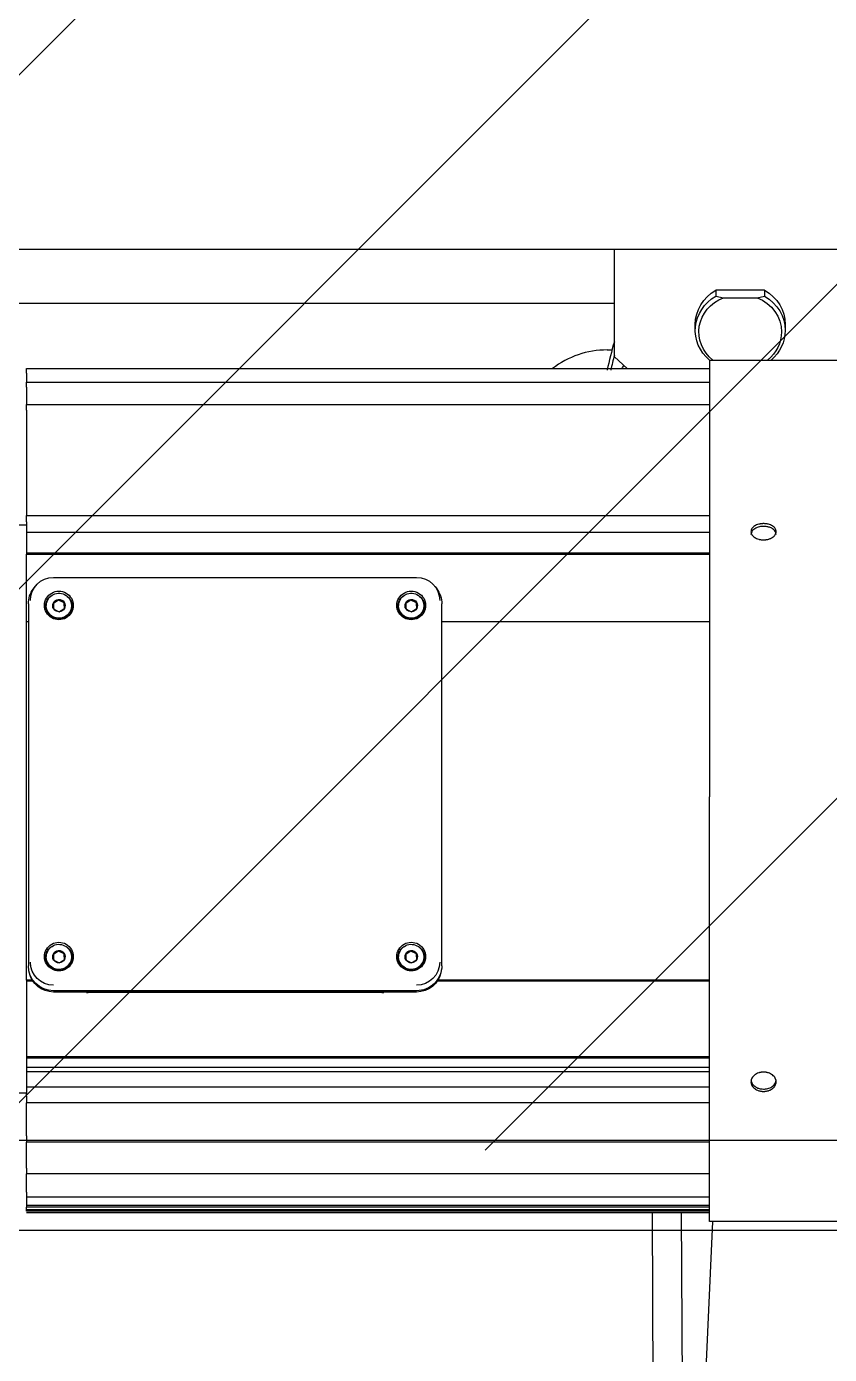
# Model space of a CAD drawing. Extents: x -599358 to 2865263, y -1062760 to 486533.
# Drawn here: x 259472 to 259823, y -693038 to -692458 of the extents above; entities that cross this region are included whole.
import ezdxf

# ---------------------------------------------------------------- set-up
doc = ezdxf.new("R2010")
doc.units = 0
for name, color, linetype in [('A-HATCH-1', 252, 'Continuous'), ('EWHS5T6M-1', 7, 'Continuous'), ('EWHS5T6M-3', 7, 'Continuous'), ('FHSGH10105-主梁-06', 7, 'Continuous'), ('零件1^葫芦小车', 7, 'Continuous')]:
    doc.layers.add(name, color=color, linetype=linetype)

msp = doc.modelspace()

# ---------------------------------------------------------------- hatches: boundary and pattern name
at = {"layer": 'A-HATCH-1'}
h = msp.add_hatch(dxfattribs=at)
h.set_pattern_fill('ANSI31', color=4, scale=100, angle=180)
h.set_pattern_definition([(45, (-1134739.83, -1271056.52), (-112.253202, 112.253202), [])])
h.paths.add_polyline_path([(261410.57, -692074.03), (253634.85, -692074.03), (253634.85, -692949.03), (261410.57, -692949.03)])

# ---------------------------------------------------------------- linework, layer by layer
at = {"layer": 'EWHS5T6M-1', "color": 4, "linetype": 'Continuous'}
msp.add_line((259726.26, -692599.46), (259728.37, -692599.46), dxfattribs=at)
for centre, radius, start, end in [((259726.26, -692638.74), 39.29, 90, 127.58862), ((259872.4, -692638.74), 149.29, 163.31441, 168.24061), ((259872.4, -692638.74), 147.71, 165.4857, 168.1137)]:
    msp.add_arc(centre, radius, start, end, dxfattribs=at)
at = {"layer": 'EWHS5T6M-3', "color": 4, "linetype": 'Continuous'}
for p, q in [((259366.4, -692555.46), (260280.97, -692555.46)), ((259729.4, -692602.52), (259729.4, -692555.46)), ((259795.06, -692573.33), (259773.74, -692573.33)), ((259773.74, -692573.33), (259773.74, -692575.98)), ((259773.74, -692575.98), (259777.03, -692576.65)), ((259777.03, -692576.65), (259791.77, -692576.65)), ((259791.77, -692576.65), (259795.06, -692575.98)), ((259795.06, -692573.33), (259795.06, -692575.98)), ((259764.76, -692590.94), (259764.76, -692588.28)), ((259804.04, -692588.28), (259804.04, -692590.94)), ((259729.4, -692602.52), (259735.01, -692607.61)), ((259771.04, -692603.89), (259771.04, -692794.68)), ((259771.04, -692603.89), (259906.97, -692603.89)), ((259472.47, -692609.54), (259472.47, -692607.61)), ((259472.47, -692607.61), (259771.04, -692607.61)), ((259472.47, -692609.54), (259472.47, -692613.51)), ((259472.47, -692615.7), (259472.47, -692613.51)), ((259472.47, -692613.51), (259771.04, -692613.51)), ((259472.47, -692615.7), (259472.47, -692623.33)), ((259472.47, -692625.77), (259472.47, -692623.33)), ((259472.47, -692623.33), (259771.04, -692623.33)), ((259472.47, -692625.77), (259472.47, -692671.83)), ((259447.33, -692675.91), (259472.47, -692675.91)), ((259472.47, -692674.51), (259472.47, -692671.83)), ((259472.47, -692671.83), (259771.04, -692671.83)), ((259472.47, -692674.51), (259472.47, -692675.91)), ((259472.47, -692675.91), (259472.47, -692676.06)), ((259472.47, -692676.06), (259472.47, -692688.68)), ((259472.47, -692679.08), (259771.04, -692679.08)), ((259771.04, -692688.27), (259472.47, -692688.27)), ((259472.47, -692689.51), (259472.47, -692688.68)), ((259472.47, -692688.68), (259771.04, -692688.68)), ((259472.47, -692718.21), (259472.47, -692689.51)), ((259484.26, -692698.81), (259642.97, -692698.81)), ((259475.45, -692703.81), (259476.18, -692702.84)), ((259651.05, -692702.84), (259651.78, -692703.81)), ((259473.26, -692710.38), (259473.26, -692868.49)), ((259481.11, -692711.7), (259481.11, -692711.2)), ((259486.47, -692708.71), (259484.19, -692710.19)), ((259486.47, -692708.71), (259486.47, -692708.44)), ((259488.89, -692709.94), (259486.47, -692708.71)), ((259488.89, -692709.94), (259488.89, -692709.67)), ((259489.04, -692712.65), (259488.89, -692709.94)), ((259492.11, -692711.2), (259492.11, -692711.7)), ((259635.11, -692711.7), (259635.11, -692711.2)), ((259640.47, -692708.71), (259638.19, -692710.19)), ((259640.47, -692708.71), (259640.47, -692708.44)), ((259642.89, -692709.94), (259640.47, -692708.71)), ((259642.89, -692709.94), (259642.89, -692709.67)), ((259643.04, -692712.65), (259642.89, -692709.94)), ((259646.11, -692711.2), (259646.11, -692711.7)), ((259653.97, -692868.49), (259653.97, -692710.38)), ((259472.47, -692874.76), (259472.47, -692718.21)), ((259473.26, -692718.21), (259472.47, -692718.21)), ((259771.04, -692718.21), (259653.97, -692718.21)), ((259771.04, -692980.21), (259771.04, -692794.68)), ((259486.47, -692862.13), (259484.19, -692863.61)), ((259486.47, -692862.13), (259486.47, -692861.86)), ((259488.89, -692863.36), (259486.47, -692862.13)), ((259640.47, -692862.13), (259638.19, -692863.61)), ((259640.47, -692862.13), (259640.47, -692861.86)), ((259642.89, -692863.36), (259640.47, -692862.13)), ((259481.11, -692865.11), (259481.11, -692864.62)), ((259488.89, -692863.36), (259488.89, -692863.08)), ((259489.04, -692866.07), (259488.89, -692863.36)), ((259492.11, -692864.62), (259492.11, -692865.11)), ((259635.11, -692865.11), (259635.11, -692864.62)), ((259642.89, -692863.36), (259642.89, -692863.08)), ((259643.04, -692866.07), (259642.89, -692863.36)), ((259646.11, -692864.62), (259646.11, -692865.11)), ((259473.61, -692871.33), (259473.48, -692870.67)), ((259653.75, -692870.67), (259653.61, -692871.33)), ((259472.47, -692874.76), (259472.47, -692875.3)), ((259474.95, -692874.76), (259472.47, -692874.76)), ((259475.31, -692875.3), (259472.47, -692875.3)), ((259472.47, -692875.3), (259472.47, -692907.18)), ((259642.97, -692879.44), (259484.26, -692879.44)), ((259771.04, -692875.3), (259651.92, -692875.3)), ((259771.04, -692874.76), (259652.27, -692874.76)), ((259642.97, -692879.99), (259484.26, -692879.99)), ((259627.8, -692880.25), (259499.43, -692880.25)), ((259472.47, -692907.18), (259472.47, -692908.28)), ((259472.47, -692907.87), (259472.47, -692923.93)), ((259771.04, -692908.28), (259472.47, -692908.28)), ((259771.04, -692908.89), (259472.47, -692908.89)), ((259472.47, -692912.76), (259771.04, -692912.76)), ((259472.47, -692914.74), (259771.04, -692914.74)), ((259472.47, -692924.18), (259447.33, -692924.18)), ((259472.47, -692921.47), (259771.04, -692921.47)), ((259472.47, -692923.93), (259472.47, -692924.18)), ((259472.47, -692925.44), (259472.47, -692924.18)), ((259472.47, -692925.44), (259472.47, -692928.36)), ((259472.47, -692942.85), (259472.47, -692928.36)), ((259771.04, -692928.36), (259472.47, -692928.36)), ((259472.47, -692942.85), (259472.47, -692945.56)), ((259472.47, -692956.97), (259472.47, -692945.56)), ((259771.04, -692945.56), (259472.47, -692945.56)), ((259472.47, -692956.97), (259472.47, -692959.45)), ((259472.47, -692958.05), (259472.47, -692959.45)), ((259472.47, -692967.47), (259472.47, -692959.45)), ((259771.04, -692959.45), (259472.47, -692959.45)), ((259472.47, -692967.47), (259472.47, -692959.45)), ((259472.47, -692967.47), (259472.47, -692969.69)), ((259472.47, -692967.47), (259472.47, -692969.69)), ((259472.47, -692969.69), (259472.47, -692973.32)), ((259771.04, -692969.69), (259472.47, -692969.69)), ((259472.47, -692969.69), (259472.47, -692973.32)), ((259472.47, -692973.32), (259472.47, -692973.97)), ((259771.04, -692973.32), (259472.47, -692973.32)), ((259472.47, -692973.32), (259472.47, -692973.97)), ((259472.47, -692975.13), (259472.47, -692973.97)), ((259771.04, -692973.97), (259472.47, -692973.97)), ((259472.47, -692975.13), (259472.47, -692973.97)), ((259771.04, -692975.13), (259472.47, -692975.13)), ((259472.47, -692975.78), (259472.47, -692975.13)), ((259472.47, -692975.78), (259472.47, -692975.13)), ((259771.04, -692975.78), (259472.47, -692975.78)), ((259771.04, -692976.49), (259472.47, -692976.49)), ((259771.04, -692976.49), (259472.47, -692976.49)), ((259771.04, -692980.21), (259771.04, -692976.49)), ((259906.97, -692980.21), (259771.04, -692980.21)), ((259906.97, -692980.21), (259771.04, -692980.21))]:
    msp.add_line(p, q, dxfattribs=at)
for centre, radius, start, end in [((259466.39, -692679.96), 34.84, 300.70928, 305.18085), ((260030.07, -692682.13), 546.59, 182.91433, 183.19856), ((259502.5, -692679.81), 32.81, 240.75757, 245.50843), ((260027.81, -692682.25), 539.61, 182.91249, 183.2004), ((259620.39, -692679.96), 34.84, 300.70928, 305.18085), ((260184.07, -692682.13), 546.59, 182.91433, 183.19856), ((259656.5, -692679.81), 32.81, 240.75757, 245.50843), ((260181.81, -692682.25), 539.61, 182.91249, 183.2004), ((259500.37, -692683.98), 32.83, 240.75922, 245.50678), ((259468.94, -692683.87), 34.88, 300.71139, 305.17874), ((259654.37, -692683.98), 32.83, 240.75922, 245.50678), ((259622.94, -692683.87), 34.88, 300.71139, 305.17874), ((259466.39, -692833.38), 34.84, 300.70928, 305.18085), ((259502.5, -692833.23), 32.81, 240.75757, 245.50843), ((259620.39, -692833.38), 34.84, 300.70928, 305.18085), ((259656.5, -692833.23), 32.81, 240.75757, 245.50843), ((260030.07, -692835.54), 546.59, 182.91433, 183.19856), ((259500.37, -692837.39), 32.83, 240.75922, 245.50678), ((259468.94, -692837.28), 34.88, 300.71139, 305.17874), ((260027.81, -692835.67), 539.61, 182.91249, 183.2004), ((260184.07, -692835.54), 546.59, 182.91433, 183.19856), ((259654.37, -692837.39), 32.83, 240.75922, 245.50678), ((259622.94, -692837.28), 34.88, 300.71139, 305.17874), ((260181.81, -692835.67), 539.61, 182.91249, 183.2004), ((259499.25, -692877.13), 3.12, 258.83199, 273.3239), ((259627.98, -692877.13), 3.12, 266.67523, 281.16889)]:
    msp.add_arc(centre, radius, start, end, dxfattribs=at)
at = {"layer": 'EWHS5T6M-3', "color": 4, "linetype": 'Continuous', "extrusion": (0, 0, -1)}
for centre, major_axis, ratio, start_param, end_param in [((259784.4, -692590.94), (19.64, 0), 0.906308, 2.318559, 4.138876), ((259784.4, -692588.28), (19.64, 0), 0.906308, 3.141593, 4.138876), ((259784.4, -692591.6), (18.07, 0), 0.906308, 2.292842, 4.292278), ((259784.4, -692591.6), (-18.07, 0), 0.906308, 1.990908, 3.141593), ((259784.4, -692588.28), (19.64, 0), 0.906308, 5.285902, 6.283185), ((259784.4, -692590.94), (-19.64, 0), 0.906308, 2.144309, 3.141593), ((259784.4, -692591.6), (18.07, 0), 0.906308, 0, 0.84875), ((259784.4, -692590.94), (19.64, 0), 0.906308, 0, 0.814997), ((259666.54, -692568.98), (-78.57, 0), 0.906308, 3.692209, 3.714995), ((259484.26, -692708.86), (10.09, 0), 0.996195, 3.141593, 4.712389), ((259642.97, -692708.86), (10.09, 0), 0.996195, 4.712389, 6.283185), ((259484.26, -692710.38), (-11, 0), 0.996195, 0, 0.642281), ((259486.61, -692711.08), (6.29, 0), 0.996195, 1.570796, 4.712389), ((259486.61, -692711.08), (-6.29, 0), 0.996195, 1.570796, 4.712389), ((259640.61, -692711.08), (6.29, 0), 0.996195, 1.570796, 4.712389), ((259640.61, -692711.08), (-6.29, 0), 0.996195, 1.570796, 4.712389), ((259642.97, -692710.38), (11, 0), 0.996195, 5.640904, 6.283185), ((259486.61, -692711.7), (5.92, 0), 0.996195, 2.540562, 4.159734), ((259486.61, -692711.2), (5.5, 0), 0.996195, 1.517654, 4.659247), ((259486.61, -692711.15), (2.72, 0), 0.996195, 2.564851, 3.612049), ((259486.61, -692711.15), (-2.72, 0), 0.996195, 0.470456, 1.517654), ((259486.61, -692711.2), (-5.5, 0), 0.996195, 1.517654, 4.659247), ((259486.61, -692711.15), (-2.72, 0), 0.996195, 1.517654, 2.564851), ((259486.61, -692711.15), (-2.72, 0), 0.996195, 2.564851, 3.612049), ((259486.61, -692711.7), (-5.92, 0), 0.996195, 2.123451, 3.742624), ((259640.61, -692711.7), (5.92, 0), 0.996195, 2.540562, 4.159734), ((259640.61, -692711.2), (5.5, 0), 0.996195, 1.517654, 4.659247), ((259640.61, -692711.15), (2.72, 0), 0.996195, 2.564851, 3.612049), ((259640.61, -692711.15), (-2.72, 0), 0.996195, 0.470456, 1.517654), ((259640.61, -692711.2), (-5.5, 0), 0.996195, 1.517654, 4.659247), ((259640.61, -692711.15), (-2.72, 0), 0.996195, 1.517654, 2.564851), ((259640.61, -692711.15), (-2.72, 0), 0.996195, 2.564851, 3.612049), ((259640.61, -692711.7), (-5.92, 0), 0.996195, 2.123451, 3.742624), ((259486.61, -692711.7), (5.5, 0), 0.996195, 1.517654, 3.141593), ((259486.61, -692711.15), (2.72, 0), 0.996195, 1.517654, 2.564851), ((259486.61, -692711.15), (2.72, 0), 0.996195, 0.470456, 1.517654), ((259486.61, -692711.7), (-5.5, 0), 0.996195, 3.141593, 4.659247), ((259640.61, -692711.7), (5.5, 0), 0.996195, 1.517654, 3.141593), ((259640.61, -692711.15), (2.72, 0), 0.996195, 1.517654, 2.564851), ((259640.61, -692711.15), (2.72, 0), 0.996195, 0.470456, 1.517654), ((259640.61, -692711.7), (-5.5, 0), 0.996195, 3.141593, 4.659247), ((259486.61, -692864.49), (6.29, 0), 0.996195, 1.570796, 4.712389), ((259486.61, -692865.11), (5.92, 0), 0.996195, 2.540562, 4.159734), ((259486.61, -692864.62), (5.5, 0), 0.996195, 1.517654, 4.659247), ((259486.61, -692864.56), (-2.72, 0), 0.996195, 0.470456, 1.517654), ((259486.61, -692864.62), (-5.5, 0), 0.996195, 1.517654, 4.659247), ((259486.61, -692864.56), (-2.72, 0), 0.996195, 1.517654, 2.564851), ((259486.61, -692864.49), (-6.29, 0), 0.996195, 1.570796, 4.712389), ((259486.61, -692865.11), (-5.92, 0), 0.996195, 2.123451, 3.742624), ((259640.61, -692864.49), (6.29, 0), 0.996195, 1.570796, 4.712389), ((259640.61, -692865.11), (5.92, 0), 0.996195, 2.540562, 4.159734), ((259640.61, -692864.62), (5.5, 0), 0.996195, 1.517654, 4.659247), ((259640.61, -692864.56), (-2.72, 0), 0.996195, 0.470456, 1.517654), ((259640.61, -692864.62), (-5.5, 0), 0.996195, 1.517654, 4.659247), ((259640.61, -692864.56), (-2.72, 0), 0.996195, 1.517654, 2.564851), ((259640.61, -692864.49), (-6.29, 0), 0.996195, 1.570796, 4.712389), ((259640.61, -692865.11), (-5.92, 0), 0.996195, 2.123451, 3.742624), ((259484.26, -692866.97), (-10.09, 0), 0.996195, 4.712389, 6.283185), ((259486.61, -692865.11), (5.5, 0), 0.996195, 1.517654, 3.141593), ((259486.61, -692864.56), (2.72, 0), 0.996195, 2.564851, 3.612049), ((259486.61, -692864.56), (2.72, 0), 0.996195, 1.517654, 2.564851), ((259486.61, -692864.56), (2.72, 0), 0.996195, 0.470456, 1.517654), ((259486.61, -692865.11), (-5.5, 0), 0.996195, 3.141593, 4.659247), ((259486.61, -692864.56), (-2.72, 0), 0.996195, 2.564851, 3.612049), ((259640.61, -692865.11), (5.5, 0), 0.996195, 1.517654, 3.141593), ((259640.61, -692864.56), (2.72, 0), 0.996195, 2.564851, 3.612049), ((259640.61, -692864.56), (2.72, 0), 0.996195, 1.517654, 2.564851), ((259640.61, -692864.56), (2.72, 0), 0.996195, 0.470456, 1.517654), ((259640.61, -692865.11), (-5.5, 0), 0.996195, 3.141593, 4.659247), ((259640.61, -692864.56), (-2.72, 0), 0.996195, 2.564851, 3.612049), ((259642.97, -692866.97), (-10.09, 0), 0.996195, 3.141593, 4.712389), ((259484.26, -692868.49), (-11, 0), 0.996195, 4.712389, 6.283185), ((259484.26, -692869.17), (10.86, 0), 0.996195, 1.570796, 2.940732), ((259642.97, -692868.49), (11, 0), 0.996195, 6.283185, 7.853982), ((259642.97, -692869.17), (10.86, 0), 0.996195, 0.20086, 1.570796)]:
    msp.add_ellipse(centre, major_axis=major_axis, ratio=ratio, start_param=start_param, end_param=end_param, dxfattribs=at)
at = {"layer": 'EWHS5T6M-3', "color": 4, "linetype": 'Continuous'}
for points, knots in [([(259794.61, -692675.35), (259794.51, -692675.35), (259794.3, -692675.35), (259794, -692675.37), (259793.69, -692675.4), (259793.39, -692675.43), (259793.09, -692675.48), (259792.8, -692675.54), (259792.27, -692675.67), (259791.54, -692675.91), (259790.7, -692676.34), (259790.01, -692676.86), (259789.5, -692677.46), (259789.18, -692678.12), (259789.08, -692678.82), (259789.18, -692679.51), (259789.5, -692680.19), (259790.01, -692680.81), (259790.7, -692681.37), (259791.53, -692681.82), (259792.33, -692682.11), (259793.01, -692682.27), (259793.53, -692682.36), (259794.07, -692682.41), (259794.43, -692682.42), (259794.61, -692682.42)], [0, 0, 0, 0, 0.017969, 0.035808, 0.053574, 0.071324, 0.089115, 0.107004, 0.125048, 0.18751, 0.2499, 0.312443, 0.374783, 0.437331, 0.499754, 0.56222, 0.624775, 0.687117, 0.749694, 0.81201, 0.874549, 0.905951, 0.937122, 0.96837, 1, 1, 1, 1]), ([(259794.61, -692676.56), (259794.33, -692676.56), (259793.71, -692676.58), (259792.73, -692676.74), (259791.68, -692677.05), (259790.39, -692677.68), (259789.36, -692678.71), (259789.11, -692679.62), (259789.11, -692680.02), (259789.11, -692680.02)], [0, 0, 0, 0, 0.0498308, 0.1081871, 0.1750598, 0.2504376, 0.3920247, 0.4999332, 0.5001595, 0.5001595, 0.5001595, 0.5001595]), ([(259794.61, -692682.42), (259794.7, -692682.42), (259794.88, -692682.42), (259795.15, -692682.41), (259795.42, -692682.38), (259795.77, -692682.34), (259796.21, -692682.27), (259796.72, -692682.15), (259797.21, -692682), (259797.83, -692681.75), (259798.53, -692681.37), (259799.21, -692680.82), (259799.73, -692680.19), (259800.04, -692679.52), (259800.15, -692678.82), (259800.04, -692678.13), (259799.73, -692677.47), (259799.22, -692676.86), (259798.53, -692676.34), (259797.69, -692675.91), (259796.89, -692675.64), (259796.21, -692675.49), (259795.69, -692675.41), (259795.15, -692675.36), (259794.79, -692675.35), (259794.61, -692675.35)], [0, 0, 0, 0, 0.015617, 0.031217, 0.046838, 0.062519, 0.093859, 0.125183, 0.156348, 0.187563, 0.250185, 0.312521, 0.375062, 0.437522, 0.499933, 0.562494, 0.624855, 0.687415, 0.749875, 0.812345, 0.87492, 0.906097, 0.937303, 0.968653, 1, 1, 1, 1]), ([(259800.11, -692680.02), (259800.11, -692679.62), (259799.87, -692678.71), (259798.77, -692677.61), (259797.25, -692676.92), (259795.88, -692676.6), (259795.01, -692676.57), (259794.61, -692676.56)], [0.500163, 0.500163, 0.500163, 0.500163, 0.6080037, 0.7495025, 0.8480688, 0.931583, 1, 1, 1, 1]), ([(259794.61, -692914.98), (259794.51, -692914.98), (259794.3, -692914.98), (259794, -692915), (259793.69, -692915.03), (259793.39, -692915.08), (259793.09, -692915.14), (259792.8, -692915.22), (259792.27, -692915.37), (259791.54, -692915.68), (259790.7, -692916.22), (259790.01, -692916.87), (259789.5, -692917.61), (259789.18, -692918.41), (259789.08, -692919.24), (259789.18, -692920.07), (259789.5, -692920.86), (259790.01, -692921.58), (259790.7, -692922.21), (259791.53, -692922.73), (259792.33, -692923.05), (259793.01, -692923.23), (259793.53, -692923.33), (259794.07, -692923.39), (259794.43, -692923.4), (259794.61, -692923.4)], [0, 0, 0, 0, 0.017969, 0.035808, 0.053574, 0.071324, 0.089115, 0.107004, 0.125048, 0.18751, 0.2499, 0.312443, 0.374783, 0.437331, 0.499754, 0.56222, 0.624775, 0.687117, 0.749694, 0.81201, 0.874549, 0.905951, 0.937122, 0.96837, 1, 1, 1, 1]), ([(259789.11, -692918.24), (259789.11, -692918.71), (259789.36, -692919.8), (259790.46, -692921.12), (259791.98, -692921.95), (259793.35, -692922.33), (259794.22, -692922.37), (259794.61, -692922.39)], [0.5001595, 0.5001595, 0.5001595, 0.5001595, 0.6077712, 0.7492495, 0.8479785, 0.9315772, 1, 1, 1, 1]), ([(259794.61, -692923.4), (259794.7, -692923.4), (259794.88, -692923.4), (259795.15, -692923.38), (259795.42, -692923.36), (259795.77, -692923.31), (259796.21, -692923.23), (259796.72, -692923.1), (259797.21, -692922.92), (259797.83, -692922.65), (259798.53, -692922.22), (259799.21, -692921.59), (259799.73, -692920.86), (259800.04, -692920.07), (259800.15, -692919.25), (259800.04, -692918.42), (259799.73, -692917.62), (259799.22, -692916.87), (259798.53, -692916.22), (259797.69, -692915.68), (259796.89, -692915.35), (259796.21, -692915.16), (259795.69, -692915.05), (259795.15, -692914.99), (259794.79, -692914.98), (259794.61, -692914.98)], [0, 0, 0, 0, 0.015617, 0.031217, 0.046838, 0.062519, 0.093859, 0.125183, 0.156348, 0.187563, 0.250185, 0.312521, 0.375062, 0.437522, 0.499933, 0.562494, 0.624855, 0.687415, 0.749875, 0.812345, 0.87492, 0.906097, 0.937303, 0.968653, 1, 1, 1, 1]), ([(259794.61, -692922.39), (259794.9, -692922.38), (259795.52, -692922.36), (259796.5, -692922.17), (259797.54, -692921.8), (259798.84, -692921.04), (259799.87, -692919.81), (259800.11, -692918.71), (259800.11, -692918.24), (259800.11, -692918.24)], [0, 0, 0, 0, 0.0496998, 0.1080452, 0.1750266, 0.2506324, 0.3922836, 0.5000874, 0.500163, 0.500163, 0.500163, 0.500163])]:
    msp.add_open_spline(points, degree=3, knots=knots, dxfattribs=at)
at = {"layer": 'FHSGH10105-主梁-06', "color": 4, "linetype": 'Continuous'}
for p, q in [((259365.61, -692579.03), (259729.4, -692579.03)), ((253879.6, -692944.74), (261410.57, -692944.74)), ((253886.28, -692984.03), (261410.57, -692984.03))]:
    msp.add_line(p, q, dxfattribs=at)
at = {"layer": '零件1^葫芦小车', "color": 4, "linetype": 'Continuous'}
for p, q in [((259747.71, -693300.31), (259746, -692976.49)), ((259758.63, -692976.49), (259760.43, -693308.84)), ((259749.8, -693483.16), (259772.38, -692980.21))]:
    msp.add_line(p, q, dxfattribs=at)

doc.saveas('drawing.dxf')
